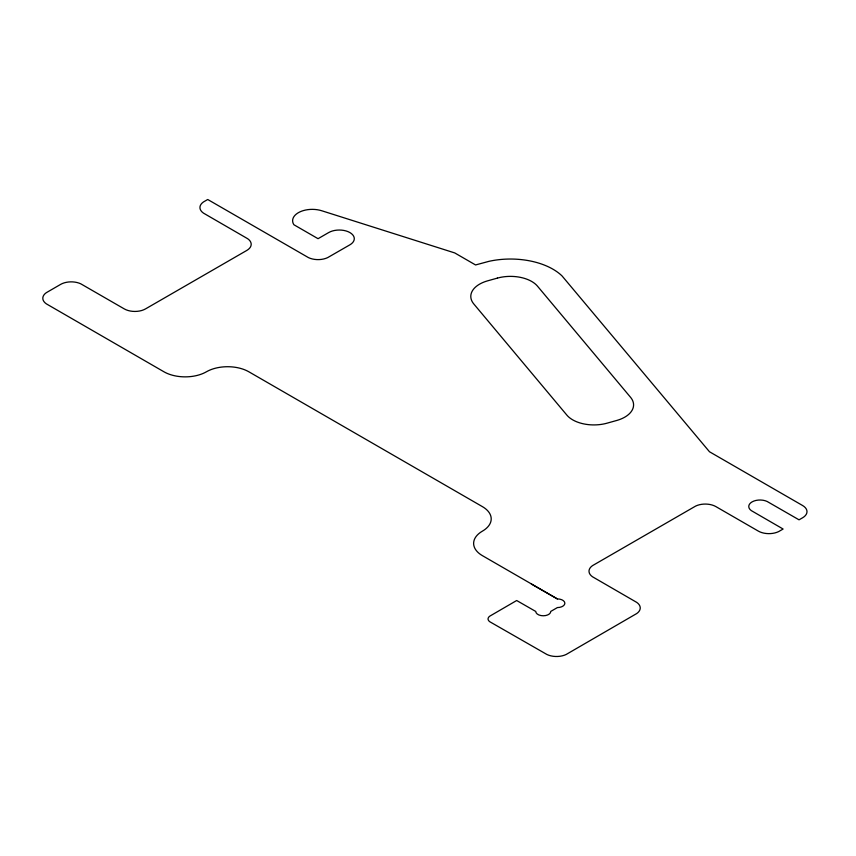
<?xml version="1.0" encoding="UTF-8"?>
<svg xmlns="http://www.w3.org/2000/svg" width="856" height="856" viewBox="0 0 856 856"><rect width="100%" height="100%" fill="white"/><g stroke="black" fill="none" stroke-linecap="round" stroke-linejoin="round"><path stroke-width="1.28" d="M531.362 584.017L557.331 598.911A7.501 4.333 0 0 1 564.864 603.234A7.501 4.333 0 0 1 557.384 607.578L550.761 611.419A7.501 4.333 0 0 1 543.282 615.774A7.501 4.333 0 0 1 535.749 611.452L516.682 600.516L489.76 616.17A7.501 4.333 0 0 0 489.803 621.745L546.92 654.487A15.012 8.667 0 0 0 566.201 654.455L636.736 613.538A15.012 8.667 0 0 0 636.746 602.399L592.502 576.773A15.012 8.667 0 0 1 592.513 565.634L695.628 506.089A15.012 8.667 0 0 1 715.894 506.602L758.33 531.105A15.012 8.667 0 0 0 778.607 531.608L783.112 529.029L751.311 510.615A11.256 6.495 0 0 1 752.05 501.905A11.256 6.495 0 0 1 767.147 501.477L799.033 519.827L802.65 517.752A15.012 8.667 0 0 0 802.618 505.532L709.485 451.754L562.06 275.953A60.07 34.679 0 0 0 489.129 261.294L475.562 264.953L454.739 252.927L321.76 210.758A19.677 11.353 0 0 0 299.386 212.138A19.677 11.353 0 0 0 293.897 224.743L318.058 238.696L328.672 232.565A15.012 8.667 0 0 1 349.901 232.565A15.012 8.667 0 0 1 349.901 244.816L327.709 257.592A15.012 8.667 0 0 1 308.417 257.592L207.73 199.501L203.45 201.963A15.012 8.667 0 0 0 203.439 213.101L247.684 238.728A15.012 8.667 0 0 1 246.796 250.434L145.509 308.909A15.012 8.667 0 0 1 124.291 308.909L80.892 283.882A15.012 8.667 0 0 0 60.605 284.406L46.31 292.688A15.012 8.667 0 0 0 46.31 303.827L163.956 371.793A30.024 17.334 0 0 0 206.403 371.793A30.024 17.334 0 0 1 248.861 371.793L482.41 506.634A30.024 17.334 0 0 1 482.41 531.148A30.024 17.334 0 0 0 482.41 555.651L557.331 598.911M497.4 278.104L487.749 280.8A30.024 17.334 0 0 0 473.785 303.944L566.886 415.139A30.024 17.334 0 0 0 606.979 423.196L616.63 420.499A30.024 17.334 0 0 0 630.594 397.355L537.493 286.171A30.024 17.334 0 0 0 499.808 277.505L497.4 278.104"/></g></svg>
